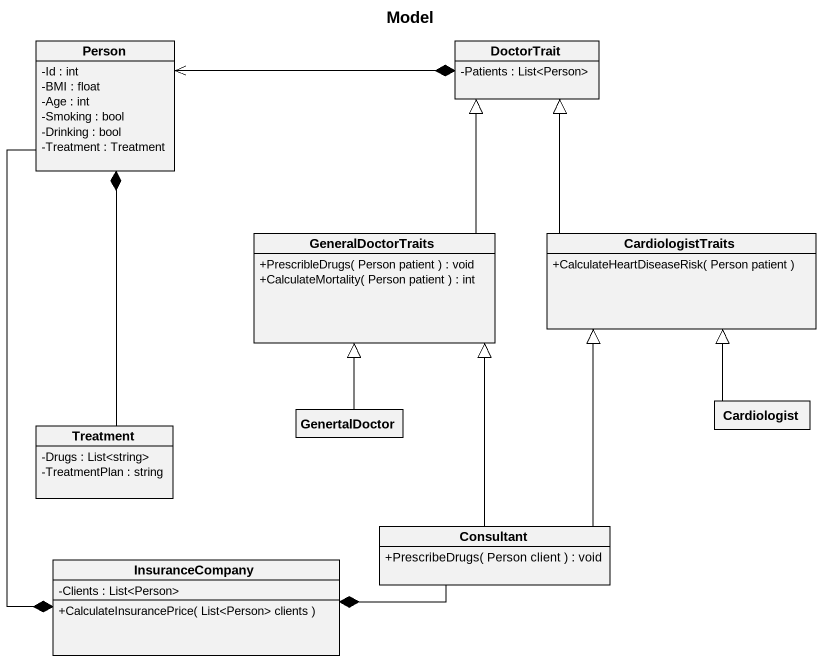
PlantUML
@startuml
title Model
hide circle
hide empty members
skinparam classAttributeIconSize 0
class "Person" as Person_ {
  -Id : int
  -BMI : float
  -Age : int
  -Smoking : bool
  -Drinking : bool
  -Treatment : Treatment
}
class DoctorTrait {
  -Patients : List<Person>
}
class GeneralDoctorTraits {
  +PrescribleDrugs( Person patient ) : void
  +CalculateMortality( Person patient ) : int
}
class CardiologistTraits {
  +CalculateHeartDiseaseRisk( Person patient )
}
class GenertalDoctor
class Cardiologist
class Treatment {
  -Drugs : List<string>
  -TreatmentPlan : string
}
class Consultant {
  +PrescribeDrugs( Person client ) : void
}
class InsuranceCompany {
  -Clients : List<Person>
  +CalculateInsurancePrice( List<Person> clients )
}
Person_ *-- Treatment
DoctorTrait *-left-> Person_
GeneralDoctorTraits -up-|> DoctorTrait
CardiologistTraits -up-|> DoctorTrait
GenertalDoctor -up-|> GeneralDoctorTraits
Cardiologist -up-|> CardiologistTraits
Consultant -up-|> GeneralDoctorTraits
Consultant -up-|> CardiologistTraits
InsuranceCompany *-up- Person_
InsuranceCompany *-right- Consultant
@enduml
